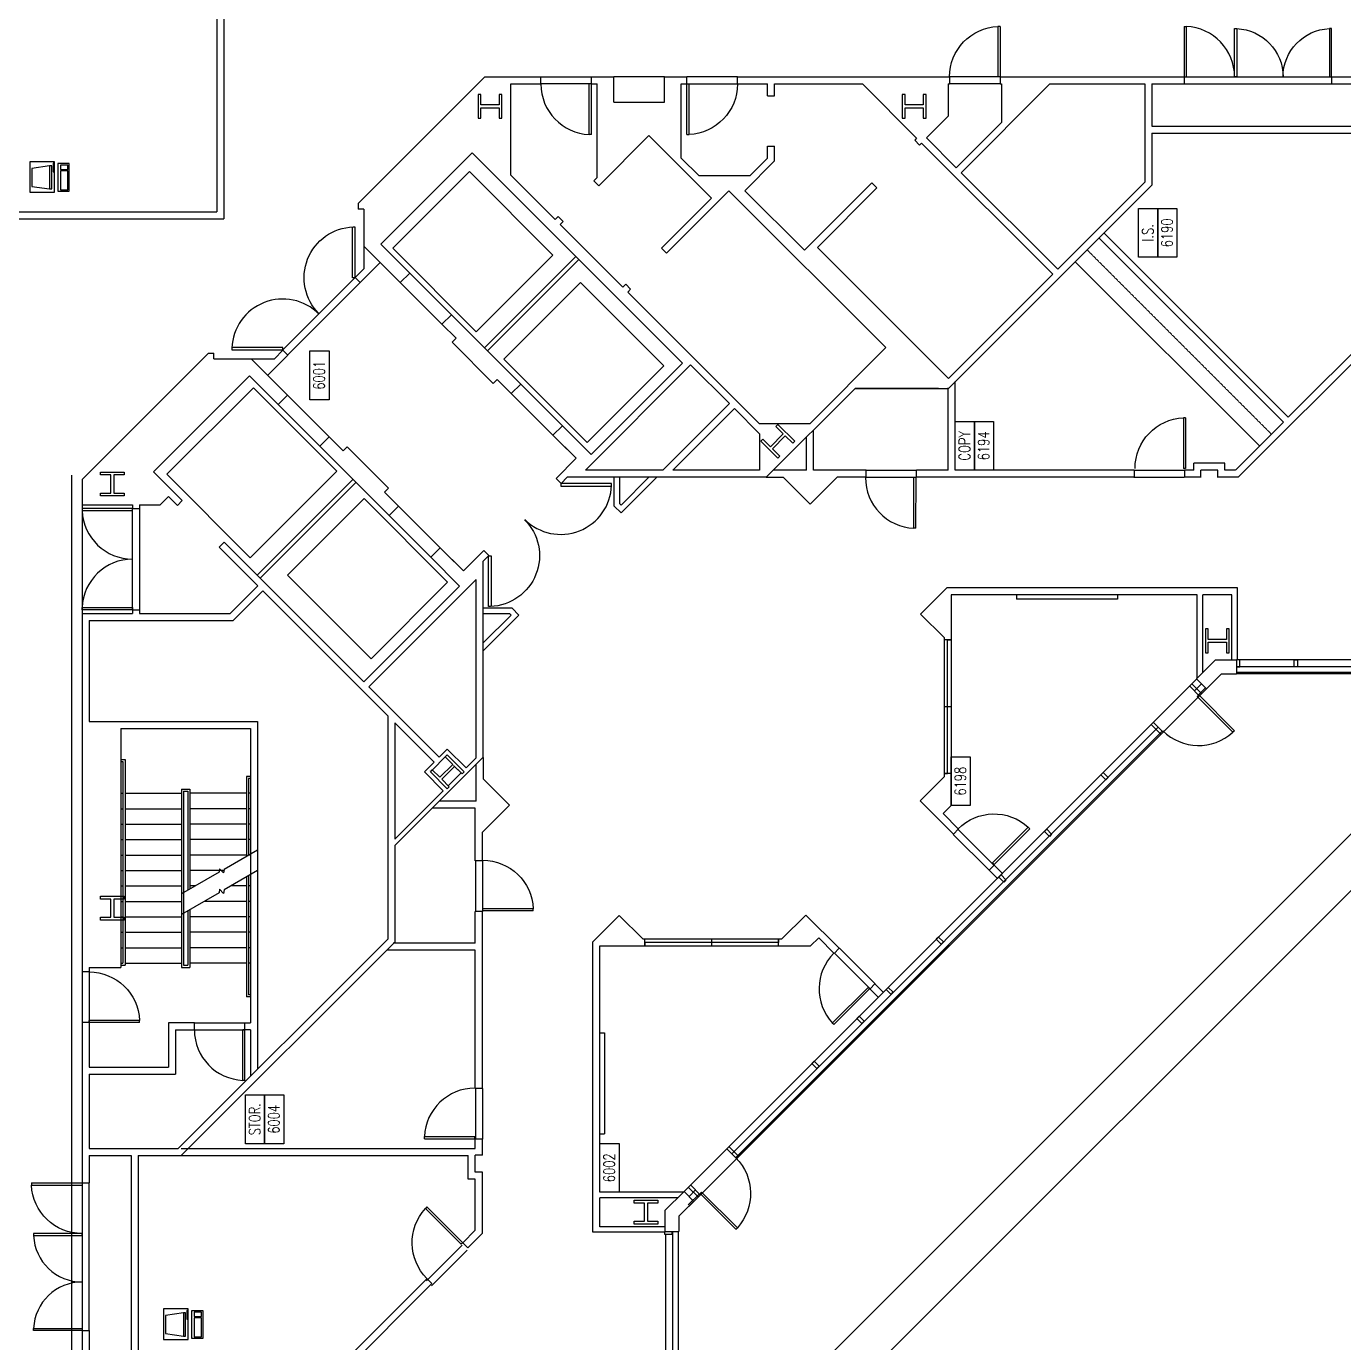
# Model space of a CAD drawing. Header units: millimetres. Extents: x 43 to 3711, y 1330 to 4598.
# Drawn here: x 516 to 1454, y 3137 to 4074 of the extents above; entities that cross this region are included whole.
import ezdxf
from ezdxf.enums import TextEntityAlignment as Align

# ---------------------------------------------------------------- set-up
doc = ezdxf.new("R2010")
doc.units = ezdxf.units.MM
doc.linetypes.add('HIDDEN', pattern=[0.375, 0.25, -0.125])
for name, color, linetype in [('CPU', 6, 'Continuous'), ('E-B-CORE', 8, 'Continuous'), ('E-B-ELEV', 8, 'Continuous'), ('E-B-FURR', 6, 'Continuous'), ('E-B-GLAZ', 8, 'Continuous'), ('E-B-MULL', 8, 'Continuous'), ('E-B-SHEL', 2, 'Continuous'), ('E-C-HEAD', 5, 'Continuous'), ('E-F-CASE', 4, 'Continuous'), ('E-F-DOOR', 3, 'Continuous'), ('E-F-STAIR', 8, 'Continuous'), ('E-S-COLM', 8, 'Continuous'), ('IDOORE', 2, 'Continuous'), ('IWALLE', 3, 'Continuous'), ('RMNUM', 40, 'Continuous')]:
    doc.layers.add(name, color=color, linetype=linetype)
doc.styles.add('ROMANS', font='romans', dxfattribs={"width": 0.75, "height": 8})

# ---------------------------------------------------------------- blocks, each defined once
blk = doc.blocks.new('DOOR')
for p, q in [((23.430248, -26.001126), (23.430248, -62.225809)), ((25.177282, -26.001126), (23.430248, -26.001126)), ((25.177282, -62.225809), (25.177282, -26.001126)), ((23.902282, -62.225809), (25.177282, -62.225809))]:
    blk.add_line(p, q)
blk.add_arc((25.177282, -26.001126), 36.224684, 135, 267.984193)
blk = doc.blocks.new('DR-36')
for p, q in [((0, 36), (0, 0)), ((0, 36), (1.5, 36)), ((1.5, 36), (1.5, 0)), ((0, 0), (1.5, 0))]:
    blk.add_line(p, q)
blk.add_arc((0, 0), 36, 0, 87.61406)
blk = doc.blocks.new('DR-69P')
for points in [[(1.5, 0), (0, 0), (0, 34.5), (1.5, 34.5)], [(67.5, 0), (69, 0), (69, 34.5), (67.5, 34.5)]]:
    blk.add_lwpolyline(points, close=True)
for centre, start, end in [((0, 0), 0, 87.51045), ((69, 0), 92.48955, 180)]:
    blk.add_arc(centre, 34.5, start, end)
blk = doc.blocks.new('DR-72P')
for points in [[(1.5, 0), (0, 0), (0, 36), (1.5, 36)], [(70.5, 0), (72, 0), (72, 36), (70.5, 36)]]:
    blk.add_lwpolyline(points, close=True)
for centre, start, end in [((0, 0), 0, 87.61406), ((72, 0), 92.38594, 180)]:
    blk.add_arc(centre, 36, start, end)
blk = doc.blocks.new('RMNUM')
at = {"layer": 'RMNUM'}
blk.add_lwpolyline([(-16.33354, 6.674702), (18.388073, 6.674702), (18.388073, -6.982766), (-16.33354, -6.982766), (-16.33354, 6.674702)], dxfattribs=at)
at = {"layer": 'RMNUM', "style": 'ROMANS', "width": 0.75}
blk.add_attdef('NUMBER', text='', height=8, dxfattribs=at).set_placement((1.027267, 0.114097), align=Align.MIDDLE_CENTER)
blk = doc.blocks.new('RECTANG')
for p, q in [((1, 1), (0, 1)), ((0, 1), (0, 0)), ((1, 0), (1, 1)), ((0, 0), (1, 0))]:
    blk.add_line(p, q)
blk = doc.blocks.new('IBMAT', base_point=(61, 306))
for p, q in [((75, 307), (75, 306)), ((81, 307), (75, 307)), ((81, 306), (81, 307))]:
    blk.add_line(p, q)
at = {"xscale": 21, "yscale": 17, "zscale": 21}
blk.add_blockref('RECTANG', (61, 306), dxfattribs=at)
blk = doc.blocks.new('KEYBOARD', base_point=(60, 294))
for p, xscale, yscale, zscale in [((60, 294), 19, 8, 19), ((61, 295), 13, 5, 13), ((75, 295), 3, 5, 3)]:
    blk.add_blockref('RECTANG', p, dxfattribs=dict(xscale=xscale, yscale=yscale, zscale=zscale))
blk = doc.blocks.new('COMPUTER')
for p, q in [((-6.64, 16.23), (-8.5, 3.5)), ((6.08, 16.23), (-6.64, 16.23)), ((8, 3.5), (6.08, 16.23)), ((-8.5, 3.5), (-8.5, 2.04)), ((8, 3.5), (-8.5, 3.5)), ((-8.5, 2.04), (8, 2.04)), ((8, 2.04), (8, 3.5))]:
    blk.add_line(p, q)
at = {"xscale": 1.033846153846154, "yscale": 1.033846153846154, "zscale": 1.033846153846154}
for name, p in [('IBMAT', (-10.86, 0)), ('KEYBOARD', (-10.05, -10.5))]:
    blk.add_blockref(name, p, dxfattribs=at)
blk = doc.blocks.new('A$C2AA66EEE')
at = {"layer": 'E-B-CORE'}
for p, q in [((1135.5, 2028.61), (1111, 2028.61)), ((1135.5, 2028.61), (1135.5, 2023.61)), ((1265, 2028.61), (1240.5, 2028.61)), ((1240.5, 2028.61), (1240.5, 2023.61)), ((1354.75, 2028.61), (1265, 2028.61)), ((1354.75, 2023.61), (1354.75, 2028.61)), ((1646.01, 2028.61), (1390.75, 2028.61)), ((1390.75, 2023.61), (1390.75, 2028.61)), ((1646.01, 2028.61), (1646.01, 1992.61)), ((1741.33, 2028.61), (1723.39, 2028.61)), ((1723.39, 2028.61), (1723.39, 1992.61)), ((1831.39, 1938.55), (1741.33, 2028.61)), ((1135.5, 2023.61), (1116, 2023.61)), ((1260, 2023.61), (1240.5, 2023.61)), ((1260, 2023.61), (1260, 1993.61)), ((1318, 2023.61), (1265, 2023.61)), ((1265, 2023.61), (1265, 1960.11)), ((1318, 2023.61), (1318, 1962)), ((1323, 2023.61), (1323, 1967)), ((1354.75, 2023.61), (1323, 2023.61)), ((1394, 2023.61), (1390.75, 2023.61)), ((1394, 2023.61), (1394, 2001)), ((1569.01, 2023.61), (1569.01, 1903.61)), ((1641.01, 2023.61), (1569.01, 2023.61)), ((1641.01, 2023.61), (1641.01, 1921.03)), ((1564.01, 2001), (1394, 2001)), ((1564.01, 2001), (1564.01, 1908.61)), ((1260, 1988.61), (1111, 1988.61)), ((1260, 1993.61), (1116, 1993.61)), ((1260, 1988.61), (1260, 1958.04)), ((1648.7, 1992.61), (1646.01, 1992.61)), ((1648.7, 1992.61), (1648.7, 1987.61)), ((1723.39, 1992.61), (1720.7, 1992.61)), ((1720.7, 1992.61), (1720.7, 1987.61)), ((1646.01, 1987.61), (1646.01, 1923.1)), ((1648.7, 1987.61), (1646.01, 1987.61)), ((1723.39, 1987.61), (1720.7, 1987.61)), ((1723.39, 1987.61), (1723.39, 1973)), ((1723.39, 1973), (1729.28, 1967.11)), ((1726.47, 1957.24), (1746.96, 1977.72)), ((1746.96, 1977.72), (1815.19, 1909.48)), ((1349.53, 1962), (1318, 1962)), ((1354.53, 1967), (1323, 1967)), ((1349.53, 1962), (1349.53, 1948.61)), ((1354.53, 1948.61), (1354.53, 1967)), ((1722.94, 1960.77), (1729.28, 1967.11)), ((1726.47, 1957.24), (1722.94, 1960.77)), ((1412.04, 1806), (1260, 1958.04)), ((1414.11, 1811), (1265, 1960.11)), ((1349.53, 1948.61), (1354.53, 1948.61)), ((1827.39, 1934.89), (1831.39, 1934.89)), ((1827.39, 1934.89), (1827.39, 1891.69)), ((1831.39, 1938.55), (1831.39, 1934.89)), ((1597.29, 1828.05), (1696.77, 1927.54)), ((1646.01, 1923.1), (1665.64, 1903.47)), ((1665.64, 1903.47), (1693.24, 1931.07)), ((1696.77, 1927.54), (1693.24, 1931.07)), ((1641.01, 1921.03), (1662.11, 1899.94)), ((1349.53, 1908.61), (1316.5, 1908.61)), ((1349.53, 1908.61), (1349.53, 1912.61)), ((1349.53, 1912.61), (1354.53, 1912.61)), ((1354.53, 1912.61), (1354.53, 1908.61)), ((1564.01, 1908.61), (1354.53, 1908.61)), ((1794.71, 1889), (1815.19, 1909.48)), ((1801.43, 1882.28), (1827.39, 1908.25)), ((1569.01, 1903.61), (1321.5, 1903.61)), ((1573.17, 1811), (1662.11, 1899.94)), ((1815.58, 1896.43), (1829.83, 1882.18)), ((1794.71, 1889), (1801.43, 1882.28)), ((1827.39, 1891.69), (1833.37, 1885.72)), ((1829.83, 1882.18), (1833.37, 1885.72)), ((1715.7, 1809.99), (1765.01, 1859.3)), ((1765.01, 1859.3), (1771.73, 1852.58)), ((1761.74, 1842.6), (1771.73, 1852.58)), ((1735.23, 1810.43), (1764.57, 1839.77)), ((1761.74, 1842.6), (1764.57, 1839.77)), ((1881.67, 1830.54), (1885.21, 1834.08)), ((1895.93, 1816.29), (1881.67, 1830.54)), ((1891.29, 1828), (1885.21, 1834.08)), ((1933.94, 1828), (1933.94, 1832)), ((1937.94, 1832), (1933.94, 1832)), ((2028, 1741.94), (1937.94, 1832)), ((1543.68, 1774.45), (1593.75, 1824.51)), ((1593.75, 1824.51), (1670.26, 1748)), ((1597.29, 1828.05), (1665.52, 1759.81)), ((1881.67, 1802.04), (1907.64, 1828)), ((1933.94, 1828), (1891.29, 1828)), ((1573.17, 1811), (1414.11, 1811)), ((1722.42, 1803.27), (1732.4, 1813.26)), ((1732.4, 1813.26), (1735.23, 1810.43)), ((1888.39, 1795.32), (1908.87, 1815.8)), ((1973.93, 1750.75), (1908.87, 1815.8)), ((1480.7, 1806), (1412.04, 1806)), ((1480.7, 1806), (1543.62, 1743)), ((1568.17, 1806), (1485.31, 1806)), ((1485.31, 1806), (1519.82, 1771.45)), ((1540.14, 1777.98), (1568.17, 1806)), ((1715.7, 1809.99), (1722.42, 1803.27)), ((1881.67, 1802.04), (1885.21, 1805.57)), ((1888.39, 1795.32), (1881.67, 1802.04)), ((1533.24, 1784.89), (1519.82, 1771.45)), ((1533.24, 1784.89), (1540.15, 1777.97)), ((1533.24, 1780.64), (1545.26, 1768.62)), ((1533.95, 1781.35), (1533.95, 1781.35)), ((1543.68, 1774.45), (1549.5, 1768.62)), ((1665.52, 1759.81), (1686, 1780.29)), ((1665.52, 1759.81), (1686, 1780.29)), ((1676.28, 1757.13), (1692.72, 1773.57)), ((1682.73, 1763.59), (1692.72, 1773.57)), ((1686, 1780.29), (1692.72, 1773.57)), ((1686, 1780.29), (1692.72, 1773.57)), ((1523.34, 1767.92), (1530.25, 1761.01)), ((1549.5, 1768.62), (1536.06, 1755.19)), ((1809.38, 1716.31), (1858.69, 1765.62)), ((1809.82, 1735.84), (1839.16, 1765.18)), ((1841.99, 1762.35), (1839.16, 1765.18)), ((1841.99, 1762.35), (1851.97, 1772.34)), ((1858.69, 1765.62), (1851.97, 1772.34)), ((1530.25, 1761.01), (1532.53, 1758.72)), ((1536.06, 1755.19), (1543.24, 1748)), ((1676.28, 1757.13), (1690.84, 1742.46)), ((1543.24, 1748), (1670.26, 1748)), ((1824.26, 1601.08), (1973.93, 1750.75)), ((1543.62, 1743), (1683.28, 1743)), ((1644.82, 1717.54), (1619.36, 1743)), ((1644.82, 1717.54), (1619.36, 1743)), ((1644.82, 1723.2), (1625.02, 1743)), ((1645.77, 1724.15), (1645.77, 1743)), ((1649.77, 1722.49), (1649.77, 1743)), ((1683.28, 1743), (1687.3, 1738.92)), ((1687.3, 1738.92), (1690.84, 1742.46)), ((1812.65, 1733.01), (1809.82, 1735.84)), ((2028, 1741.94), (2028, 1701.95)), ((1802.66, 1723.03), (1812.65, 1733.01)), ((1645.77, 1724.15), (1644.82, 1723.2)), ((1649.77, 1722.49), (1644.82, 1717.54)), ((1809.38, 1716.31), (1802.66, 1723.03)), ((1926.49, 1691.76), (1958.13, 1723.4)), ((1958.13, 1723.4), (2023, 1723.4)), ((2023, 1723.4), (2023, 1701.95)), ((2023, 1701.95), (2028, 1701.95)), ((1738.6, 1687.4), (1742.14, 1690.94)), ((1756.52, 1676.89), (1742.07, 1691.03)), ((1756.52, 1676.89), (1772.96, 1693.33)), ((1762.98, 1683.34), (1772.96, 1693.33)), ((1779.68, 1686.61), (1772.96, 1693.33)), ((1779.68, 1686.61), (1772.96, 1693.33)), ((1925.08, 1686.11), (1928.61, 1689.64)), ((1928.61, 1689.64), (1926.49, 1691.76)), ((1743, 1683.12), (1738.57, 1687.46)), ((1743, 1625.02), (1743, 1683.12)), ((1759.2, 1666.13), (1779.68, 1686.61)), ((1759.2, 1666.13), (1779.68, 1686.61)), ((1878.41, 1643.68), (1922.96, 1688.23)), ((1925.08, 1686.11), (1922.96, 1688.23)), ((1748, 1615.11), (1748, 1670.26)), ((1822.97, 1595.29), (1748, 1670.26)), ((1824.26, 1601.08), (1759.2, 1666.13)), ((1950.53, 1660.65), (1954.07, 1664.18)), ((1986.22, 1624.96), (1950.53, 1660.65)), ((1956.31, 1661.95), (1954.07, 1664.18)), ((1956.31, 1661.95), (2023, 1661.95)), ((2023, 1665.95), (2028, 1665.95)), ((2023, 1665.95), (2023, 1661.95)), ((2028, 1665.95), (2028, 1649.95)), ((1722.49, 1649.77), (1717.54, 1644.82)), ((1743, 1619.36), (1717.54, 1644.82)), ((1743, 1619.36), (1717.54, 1644.82)), ((1722.49, 1649.77), (1743, 1649.77)), ((1724.15, 1645.77), (1723.2, 1644.82)), ((1743, 1625.02), (1723.2, 1644.82)), ((1724.15, 1645.77), (1743, 1645.77)), ((1876.99, 1638.02), (1880.53, 1641.56)), ((1880.53, 1641.56), (1878.41, 1643.68)), ((2010, 1649.95), (2010, 1613.95)), ((2010, 1649.95), (2028, 1649.95)), ((1743, 1541.5), (1743, 1640.72)), ((1781.07, 1546.34), (1874.87, 1640.14)), ((1876.99, 1638.02), (1874.87, 1640.14)), ((1986.22, 1624.96), (1941.68, 1580.41)), ((1743, 1612.45), (1743, 1619.36)), ((1795.39, 1567.71), (1748, 1615.11)), ((1902.45, 1612.57), (1905.99, 1616.1)), ((1941.68, 1580.41), (1905.99, 1616.1)), ((2010, 1613.95), (2028, 1613.95)), ((2028, 1613.95), (2028, 1597.95)), ((1743, 1541.5), (1743, 1605.38)), ((1791.86, 1564.18), (1748, 1608.04)), ((1748, 1546.34), (1748, 1608.04)), ((1947, 1568.02), (1902.45, 1612.57)), ((1795.39, 1567.71), (1822.97, 1595.29)), ((1970.28, 1601.95), (1957.55, 1589.22)), ((1970.28, 1601.95), (2023, 1601.95)), ((2023, 1601.95), (2023, 1597.95)), ((2023, 1597.95), (2028, 1597.95)), ((1957.55, 1553.22), (1957.55, 1589.22)), ((1835.28, 1456.3), (1947, 1568.02)), ((1774.02, 1546.34), (1791.86, 1564.18)), ((2023, 1561.95), (2028, 1561.95)), ((2023, 1561.95), (2023, 1540.49)), ((2028, 1561.95), (2028, 1411)), ((1904.57, 1514.28), (1947, 1556.7)), ((1968.21, 1535.49), (1947, 1556.7)), ((1970.28, 1540.49), (1957.55, 1553.22)), ((1806.28, 1478.22), (1743, 1541.5)), ((1774.02, 1546.34), (1748, 1546.34)), ((1781.07, 1510.5), (1781.07, 1546.34)), ((1970.28, 1540.49), (1978.64, 1540.49)), ((1978.64, 1540.49), (1978.64, 1535.49)), ((2014.64, 1540.49), (2014.64, 1535.49)), ((2014.64, 1540.49), (2023, 1540.49)), ((1968.21, 1535.49), (1978.64, 1535.49)), ((2014.64, 1535.49), (2023, 1535.49)), ((2023, 1535.49), (2023, 1472.9)), ((1835.28, 1456.3), (1781.07, 1510.5)), ((1952.66, 1466.19), (1904.57, 1514.28)), ((1813.36, 1411.75), (1906.69, 1505.09)), ((1949.12, 1462.66), (1906.69, 1505.09)), ((1806.28, 1418.82), (1806.28, 1478.22)), ((1806.28, 1478.22), (1806.28, 1411.75)), ((1984.48, 1434.38), (2023, 1472.9)), ((1949.12, 1462.66), (1952.66, 1466.19)), ((1979.53, 1432.25), (1983.06, 1435.79)), ((1984.48, 1434.38), (1983.06, 1435.79)), ((1887.6, 1337.5), (1980.94, 1430.84)), ((1963.37, 1406.2), (1984.59, 1427.41)), ((1980.94, 1430.84), (1979.53, 1432.25)), ((1984.59, 1427.41), (2000, 1412)), ((1951.03, 1267), (1806.28, 1411.75)), ((1887.6, 1337.5), (1813.36, 1411.75)), ((2023, 1412), (2000, 1412)), ((2023, 1412), (2023, 1411)), ((2028, 1411), (2023, 1411)), ((1891.14, 1333.97), (1959.84, 1402.67)), ((1959.84, 1402.67), (2023, 1339.5)), ((1963.37, 1406.2), (1995.57, 1374)), ((2023, 1374), (1995.57, 1374)), ((2023, 1375), (2023, 1374)), ((2028, 1375), (2023, 1375)), ((2028, 1375), (2028, 1244)), ((1953.1, 1272), (1891.14, 1333.97)), ((2023, 1339.5), (2023, 1272)), ((1988, 1267), (1951.03, 1267)), ((2023, 1272), (1953.1, 1272)), ((1988, 1267), (1988, 1111)), ((1993, 1267), (1993, 1116)), ((2023, 1267), (1993, 1267)), ((2023, 1267), (2023, 1244)), ((2028, 1244), (2023, 1244)), ((2023, 1139), (2023, 1116)), ((2028, 1139), (2023, 1139)), ((2028, 1139), (2028, 1111))]:
    blk.add_line(p, q, dxfattribs=at)
at = {"layer": 'E-B-ELEV'}
for p, q in [((1739.29, 1833.58), (1671.06, 1901.82)), ((1741.42, 1835.71), (1673.18, 1903.94)), ((1832.97, 1739.9), (1898.03, 1674.85)), ((1835.1, 1742.03), (1900.15, 1676.97))]:
    blk.add_line(p, q, dxfattribs=at)
for points in [[(1685.67, 1908.9), (1747.31, 1847.26), (1806.71, 1906.66), (1745.07, 1968.29)], [(1613.78, 1822.86), (1673.18, 1882.26), (1727.75, 1827.69), (1668.35, 1768.3)], [(1901.22, 1693.36), (1846.65, 1747.92), (1906.05, 1807.32), (1960.61, 1752.75)], [(1822.25, 1614.39), (1881.65, 1673.79), (1827.08, 1728.36), (1767.69, 1668.96)]]:
    blk.add_lwpolyline(points, close=True, dxfattribs=at)
at = {"layer": 'E-B-FURR'}
for p, q in [((1927.09, 2105.7), (1927.09, 1927.7)), ((1932.09, 2105.7), (1932.09, 1932.7)), ((1260, 1958.04), (1260, 1753.61)), ((1265, 1958.04), (1265, 1748.61)), ((2093.09, 1932.7), (1932.09, 1932.7)), ((2117.09, 1927.7), (1927.09, 1927.7)), ((1062.39, 1886.02), (1168.93, 1779.48)), ((1067.39, 1888.09), (1172.48, 1783)), ((1406.31, 1748.61), (1406.31, 1811.73)), ((1411.31, 1748.61), (1411.31, 1807.2)), ((1172.6, 1783.13), (1168.93, 1779.48)), ((1507.31, 1748.61), (1507.31, 1779.36)), ((1512.31, 1748.08), (1512.31, 1774.35)), ((1197.97, 1757.59), (1194.38, 1754.02)), ((1194.38, 1754.02), (1204.8, 1743.61)), ((1197.93, 1757.55), (1206.87, 1748.61)), ((1206.88, 1748.61), (1243.25, 1748.61)), ((1243.25, 1753.61), (1260, 1753.61)), ((1243.25, 1748.61), (1243.25, 1753.61)), ((1248.25, 1743.49), (1248.25, 1748.61)), ((1248.25, 1748.61), (1260.25, 1748.61)), ((1260.25, 1743.49), (1260.25, 1748.61)), ((1265, 1748.61), (1271.88, 1748.61)), ((1271.88, 1748.82), (1271.88, 1743.61)), ((1307.98, 1748.82), (1307.98, 1743.61)), ((1307.98, 1748.61), (1406.31, 1748.61)), ((1411.31, 1748.61), (1433.77, 1748.61)), ((1433.77, 1743.31), (1433.77, 1748.61)), ((1469.77, 1743.31), (1469.77, 1748.61)), ((1469.77, 1748.61), (1507.31, 1748.61)), ((1512.31, 1748.08), (1538.55, 1748.08)), ((1204.81, 1743.61), (1248.25, 1743.61)), ((1260.25, 1743.61), (1271.88, 1743.61)), ((1307.98, 1743.61), (1433.77, 1743.61)), ((1469.77, 1743.61), (1490.28, 1743.61)), ((1490.28, 1743.61), (1509.5, 1724.39)), ((1509.5, 1724.39), (1528.19, 1743.08)), ((1543.54, 1743.08), (1528.19, 1743.08)), ((1205.39, 1613.63), (1205.39, 1664.85)), ((1205.39, 1664.85), (1412.31, 1664.85)), ((1412.31, 1664.85), (1430.98, 1646.18)), ((1209.39, 1613.63), (1209.39, 1659.85)), ((1209.39, 1659.85), (1229.97, 1659.85)), ((1229.97, 1604.57), (1229.97, 1659.85)), ((1233.97, 1600.57), (1233.97, 1659.85)), ((1233.97, 1659.85), (1409.25, 1659.85)), ((1275.42, 1659.58), (1275.42, 1656.58)), ((1347.42, 1656.58), (1275.42, 1656.58)), ((1347.42, 1659.58), (1347.42, 1656.58)), ((1409.25, 1659.85), (1409.25, 1509.85)), ((1414.25, 1629.44), (1430.98, 1646.18)), ((1414.25, 1629.44), (1414.25, 1530.37)), ((755, 1613), (1203.73, 1613)), ((1234.38, 1599.86), (1599.17, 1235.07)), ((1743, 1541.5), (1743, 1529.38)), ((1414.25, 1530.37), (1431.21, 1513.34)), ((1723.76, 1510.13), (1743, 1529.38)), ((1748, 1512.92), (1748, 1536.5)), ((1431.21, 1513.34), (1407.58, 1489.59)), ((1743, 1490.89), (1723.76, 1510.13)), ((1748, 1512.92), (1771.58, 1512.92)), ((1414.98, 1504.12), (1404.01, 1493.1)), ((1409.25, 1509.85), (1414.98, 1504.12)), ((1748, 1470.38), (1748, 1507.92)), ((1748, 1507.92), (1776.58, 1507.92)), ((1403.89, 1493.22), (1407.58, 1489.59)), ((1743, 1470.38), (1743, 1490.89)), ((1378.5, 1467.44), (1372.67, 1461.58)), ((1382.19, 1464.07), (1376.2, 1458.05)), ((1378.64, 1467.56), (1382.19, 1464.07)), ((1742.7, 1470.38), (1748, 1470.38)), ((1512.71, 1431.84), (1488.96, 1408.21)), ((1529.74, 1414.88), (1512.71, 1431.84)), ((1527.86, 1416.75), (1512.71, 1431.84)), ((1628.81, 1414.88), (1645.55, 1431.61)), ((1664.22, 1412.94), (1645.55, 1431.61)), ((1742.7, 1434.38), (1748, 1434.38)), ((1743, 1279.61), (1743, 1434.38)), ((1748, 1411.92), (1748, 1434.38)), ((1492.59, 1404.53), (1488.96, 1408.21)), ((1503.49, 1415.61), (1492.47, 1404.65)), ((1509.22, 1409.88), (1503.49, 1415.61)), ((1659.22, 1409.88), (1509.22, 1409.88)), ((1628.81, 1414.88), (1529.74, 1414.88)), ((1659.22, 1234.6), (1659.22, 1409.88)), ((1664.22, 1206.02), (1664.22, 1412.94)), ((1748, 1411.92), (1806.59, 1411.92)), ((1748, 1279.61), (1748, 1406.92)), ((1748, 1406.92), (1811.12, 1406.92)), ((1463.28, 1382.73), (1457.32, 1376.75)), ((1466.84, 1379.24), (1460.85, 1373.22)), ((1463.28, 1382.73), (1466.84, 1379.24)), ((1460.89, 1373.31), (1457.41, 1376.86)), ((1656.22, 1291.34), (1656.22, 1363.34)), ((1659.22, 1363.34), (1656.22, 1363.34)), ((1782.17, 1173.31), (1913.44, 1304.59)), ((1785.7, 1169.78), (1916.98, 1301.05)), ((1659.22, 1291.34), (1656.22, 1291.34)), ((1748.21, 1279.61), (1743, 1279.61)), ((1743, 1231.97), (1743, 1243.61)), ((1748.21, 1243.61), (1743, 1243.61)), ((1748, 1236.97), (1748, 1243.61)), ((1599.94, 1234.6), (1659.22, 1234.6)), ((1603.94, 1230.6), (1659.22, 1230.6)), ((1659.22, 1210.02), (1659.22, 1230.6)), ((1742.88, 1231.97), (1748, 1231.97)), ((1748, 1236.97), (1753, 1236.97)), ((1748, 1219.97), (1748, 1231.97)), ((1753, 1214.97), (1753, 1236.97)), ((1742.88, 1219.97), (1748, 1219.97)), ((1743, 1205.42), (1743, 1219.97)), ((1613, 1210.02), (1659.22, 1210.02)), ((1748, 1207.49), (1748, 1214.97)), ((1748, 1214.97), (1753, 1214.97)), ((1613, 1206.02), (1664.22, 1206.02)), ((1613, 755), (1613, 1204.36)), ((1885.41, 1063), (1743, 1205.41)), ((1782.17, 1173.31), (1748, 1207.48)), ((1887.48, 1068), (1785.7, 1169.78))]:
    blk.add_line(p, q, dxfattribs=at)
at = {"layer": 'E-B-GLAZ'}
for p, q in [((755, 1608), (1206, 1608)), ((755, 1604), (1206, 1604)), ((1232.02, 1588.34), (1223.82, 1596.54)), ((1232.73, 1589.04), (1224.82, 1596.95)), ((1237.38, 1596.87), (1230.33, 1589.81)), ((1235.56, 1591.87), (1230.96, 1596.47)), ((1238.97, 1595.28), (1231.91, 1588.22)), ((1409.25, 1580.25), (1414.25, 1580.25)), ((1264.75, 1569.49), (1257.76, 1562.49)), ((1266.34, 1567.9), (1259.34, 1560.9)), ((1561.63, 1258.73), (1257.81, 1562.55)), ((1562.34, 1259.43), (1258.52, 1563.25)), ((1565.17, 1262.26), (1261.35, 1566.08)), ((1579.62, 1409.88), (1579.62, 1414.88)), ((1566.87, 1267.38), (1559.75, 1260.25)), ((1568.46, 1265.79), (1561.33, 1258.66)), ((1594.24, 1240), (1587.18, 1232.92)), ((1595.83, 1238.41), (1588.76, 1231.34)), ((1603, 1217.36), (1587.32, 1233.04)), ((1593.02, 1228.75), (1588.03, 1233.74)), ((1595.84, 1231.59), (1590.86, 1236.57)), ((1603, 755), (1603, 1206.64)), ((1604, 755), (1604, 1206.64)), ((1608, 755), (1608, 1206.64))]:
    blk.add_line(p, q, dxfattribs=at)
for points in [[(1409.32, 1532.67), (1414.32, 1532.67), (1411.68, 1532.67), (1411.68, 1627.83), (1409.32, 1627.83), (1414.32, 1627.83)], [(1532.04, 1409.95), (1532.04, 1414.95), (1532.04, 1412.31), (1627.2, 1412.31), (1627.2, 1409.95), (1627.2, 1414.95)]]:
    blk.add_lwpolyline(points, dxfattribs=at)
at = {"layer": 'E-B-MULL'}
for points in [[(1203.73, 1608.63), (1203.73, 1613.63), (1205.98, 1613.63), (1205.98, 1608.63)], [(1323.65, 1503.78), (1327.19, 1507.32), (1325.59, 1508.91), (1322.06, 1505.37)], [(1355.67, 1471.82), (1359.2, 1475.35), (1357.61, 1476.94), (1354.08, 1473.41)], [(1376.26, 1451.06), (1379.79, 1454.6), (1378.2, 1456.19), (1374.66, 1452.65)], [(1412.1, 1415.33), (1415.64, 1418.87), (1414.05, 1420.46), (1410.51, 1416.93)], [(1454.67, 1372.39), (1458.2, 1375.92), (1459.79, 1374.33), (1456.26, 1370.8)], [(1487.31, 1339.86), (1490.85, 1343.4), (1492.44, 1341.8), (1488.9, 1338.27)], [(1527.56, 1299.61), (1531.1, 1303.14), (1532.69, 1301.55), (1529.15, 1298.02)], [(1608, 1204.36), (1613, 1204.36), (1613, 1206.61), (1608, 1206.61)], [(1608, 1165.58), (1613, 1165.58), (1613, 1163.33), (1608, 1163.33)]]:
    blk.add_lwpolyline(points, close=True, dxfattribs=at)
at = {"layer": 'E-B-SHEL'}
for p, q in [((1206, 1613.63), (1206, 1603.63)), ((1220.9, 1613.63), (1206, 1613.63)), ((1234.53, 1600.01), (1220.9, 1613.63)), ((1216.76, 1603.63), (1206, 1603.63)), ((1227.43, 1592.97), (1216.76, 1603.63)), ((1234.53, 1600.01), (1227.41, 1592.95)), ((1493, 1081), (1081, 1493)), ((1493.02, 1121), (1121, 1493.02)), ((1599.38, 1235.16), (1592.32, 1228.04)), ((1599.38, 1235.16), (1613, 1221.53)), ((1592.34, 1228.06), (1603, 1217.39)), ((1613, 1221.53), (1613, 1206.64)), ((1603, 1217.39), (1603, 1206.64)), ((1613, 1206.64), (1603, 1206.64))]:
    blk.add_line(p, q, dxfattribs=at)
at = {"layer": 'E-C-HEAD'}
for p, q in [((1744.43, 2036.11), (1055.5, 2036.11)), ((1240.5, 2028.61), (1135.5, 2028.61)), ((1390.75, 2028.61), (1354.75, 2028.61)), ((1723.39, 2028.61), (1646.01, 2028.61)), ((1135.5, 2023.61), (1240.5, 2023.61)), ((1390.75, 2023.61), (1354.75, 2023.61)), ((1648.7, 1992.61), (1720.7, 1992.61)), ((1720.7, 1987.61), (1648.7, 1987.61)), ((1349.53, 1948.61), (1349.53, 1912.61)), ((1354.53, 1948.61), (1354.53, 1912.61)), ((1765.01, 1859.3), (1794.71, 1889)), ((1885.21, 1834.08), (1833.47, 1885.82)), ((1771.73, 1852.58), (1801.43, 1882.28)), ((1881.68, 1830.54), (1829.94, 1882.28)), ((1715.7, 1809.99), (1686, 1780.29)), ((1722.42, 1803.27), (1692.72, 1773.57)), ((1881.67, 1802.04), (1851.97, 1772.34)), ((1888.39, 1795.32), (1858.69, 1765.62)), ((1196.27, 1757.97), (1170.81, 1783.43)), ((1192.73, 1754.44), (1167.28, 1779.89)), ((1307.76, 1748.4), (1271.76, 1748.4)), ((1469.72, 1748.4), (1433.72, 1748.4)), ((1307.76, 1743.4), (1271.76, 1743.4)), ((1469.72, 1743.4), (1433.72, 1743.4)), ((1772.96, 1693.33), (1802.66, 1723.03)), ((1779.68, 1686.61), (1809.38, 1716.31)), ((2023, 1665.95), (2023, 1701.95)), ((2028, 1701.95), (2028, 1665.95)), ((2028, 1613.95), (2028, 1649.95)), ((2023, 1597.95), (2023, 1561.95)), ((2028, 1561.95), (2028, 1597.95)), ((1226.9, 1593.58), (1591.69, 1228.79)), ((1378.71, 1467.49), (1404.23, 1492.88)), ((1382.24, 1463.95), (1407.76, 1489.34)), ((1742.99, 1470.38), (1743, 1434.38)), ((1747.99, 1470.38), (1748, 1434.38)), ((1463.32, 1382.87), (1488.71, 1408.39)), ((2023, 1375), (2023, 1411)), ((2028, 1375), (2028, 1411)), ((1466.86, 1379.34), (1492.25, 1404.86)), ((1743.06, 1279.81), (1743.07, 1243.81)), ((1748.06, 1279.81), (1748.07, 1243.81)), ((2023, 1244), (2023, 1139)), ((2028, 1244), (2028, 1139))]:
    blk.add_line(p, q, dxfattribs=at)
at = {"layer": 'E-F-CASE'}
blk.add_line((1765.27, 1190.35), (1896.47, 1321.56), dxfattribs=at)
at = {"layer": 'E-F-CASE', "linetype": 'HIDDEN'}
blk.add_line((1773.75, 1181.87), (1904.96, 1313.07), dxfattribs=at)
at = {"layer": 'E-F-STAIR'}
for p, q in [((1395.5, 2001), (1395.5, 1998)), ((1542, 1998), (1395.5, 1998)), ((1397, 2001), (1397, 1999.5)), ((1540.5, 1999.5), (1397, 1999.5)), ((1397, 1998), (1397, 1957.81)), ((1408, 2001), (1408, 1999.5)), ((1408, 1998), (1408, 1957.81)), ((1419, 2001), (1419, 1999.5)), ((1419, 1998), (1419, 1957.81)), ((1430, 2001), (1430, 1999.5)), ((1430, 1998), (1430, 1957.81)), ((1441, 2001), (1441, 1999.5)), ((1441, 1998), (1441, 1957.81)), ((1452, 2001), (1452, 1999.5)), ((1452, 1998), (1452, 1957.81)), ((1463, 2001), (1463, 1999.5)), ((1463, 1998), (1463, 1957.81)), ((1474, 2001), (1474, 1999.5)), ((1474, 1998), (1474, 1957.81)), ((1485, 2001), (1485, 1999.5)), ((1485, 1998), (1485, 1957.81)), ((1496, 2001), (1496, 1999.5)), ((1496, 1998), (1496, 1957.81)), ((1507, 2001), (1507, 1999.5)), ((1507, 1998), (1507, 1957.81)), ((1518, 2001), (1518, 1999.5)), ((1518, 1998), (1518, 1957.81)), ((1540.5, 2001), (1540.5, 1999.5)), ((1542, 2001), (1542, 1998)), ((1521, 1957.81), (1394, 1957.81)), ((1394, 1957.81), (1394, 1951.81)), ((1435.1, 1951.81), (1394, 1951.81)), ((1519.5, 1956.31), (1395.5, 1956.31)), ((1395.5, 1956.31), (1395.5, 1953.31)), ((1434.24, 1953.31), (1395.5, 1953.31)), ((1397, 1911.61), (1397, 1951.81)), ((1408, 1911.61), (1408, 1951.81)), ((1419, 1911.61), (1419, 1951.81)), ((1430, 1911.61), (1430, 1951.81)), ((1519.5, 1953.31), (1448.87, 1953.31)), ((1521, 1951.81), (1449.74, 1951.81)), ((1452, 1947.89), (1452, 1951.81)), ((1463, 1927.58), (1463, 1951.81)), ((1474, 1911.61), (1474, 1951.81)), ((1485, 1911.61), (1485, 1951.81)), ((1496, 1911.61), (1496, 1951.81)), ((1507, 1911.61), (1507, 1951.81)), ((1518, 1911.61), (1518, 1951.81)), ((1519.5, 1956.31), (1519.5, 1953.31)), ((1521, 1957.81), (1521, 1951.81)), ((1441, 1911.61), (1441, 1941.59)), ((1452, 1911.61), (1452, 1922.54)), ((1458.31, 1911.61), (1373, 1911.61)), ((1373, 1908.61), (1373, 1911.61)), ((1459.17, 1910.11), (1374.5, 1910.11)), ((1374.5, 1908.61), (1374.5, 1910.11)), ((1397, 1908.61), (1397, 1910.11)), ((1408, 1908.61), (1408, 1910.11)), ((1419, 1908.61), (1419, 1910.11)), ((1430, 1908.61), (1430, 1910.11)), ((1441, 1908.61), (1441, 1910.11)), ((1452, 1908.61), (1452, 1910.11)), ((1530, 1911.61), (1472.95, 1911.61)), ((1528.5, 1910.11), (1473.81, 1910.11)), ((1474, 1908.61), (1474, 1910.11)), ((1485, 1908.61), (1485, 1910.11)), ((1496, 1908.61), (1496, 1910.11)), ((1507, 1908.61), (1507, 1910.11)), ((1518, 1908.61), (1518, 1910.11)), ((1528.5, 1908.61), (1528.5, 1910.11)), ((1530, 1908.61), (1530, 1911.61))]:
    blk.add_line(p, q, dxfattribs=at)
for points in [[(1462.93, 1903.61), (1449.15, 1927.48), (1446.65, 1927.81), (1449.58, 1930.73), (1447.08, 1931.06), (1431.64, 1957.81)], [(1477.57, 1903.61), (1463.79, 1927.48), (1461.29, 1927.81), (1464.21, 1930.73), (1461.72, 1931.06), (1446.28, 1957.81)]]:
    blk.add_lwpolyline(points, dxfattribs=at)
at = {"layer": 'E-S-COLM'}
for p, q in [((1537.84, 1764.03), (1532.53, 1758.73)), ((1533.95, 1757.31), (1533.94, 1757.31))]:
    blk.add_line(p, q, dxfattribs=at)
for points in [[(1442.66, 2015.55), (1444.66, 2015.55), (1444.66, 1998.55), (1442.66, 1998.55), (1442.66, 2006.05), (1429.66, 2006.05), (1429.66, 1998.55), (1427.66, 1998.55), (1427.66, 2015.55), (1429.66, 2015.55), (1429.66, 2008.05), (1442.66, 2008.05)], [(1744.66, 2015.55), (1746.66, 2015.55), (1746.66, 1998.55), (1744.66, 1998.55), (1744.66, 2006.05), (1731.66, 2006.05), (1731.66, 1998.55), (1729.66, 1998.55), (1729.66, 2015.55), (1731.66, 2015.55), (1731.66, 2008.05), (1744.66, 2008.05)], [(1522.63, 1767.21), (1521.22, 1768.62), (1533.24, 1780.64), (1534.65, 1779.23), (1529.35, 1773.93), (1538.54, 1764.73), (1543.85, 1770.04), (1545.26, 1768.62), (1533.24, 1756.6), (1531.83, 1758.02), (1537.13, 1763.32), (1527.94, 1772.51)], [(2015.55, 1744.66), (2015.55, 1746.66), (1998.55, 1746.66), (1998.55, 1744.66), (2006.05, 1744.66), (2006.05, 1731.66), (1998.55, 1731.66), (1998.55, 1729.66), (2015.55, 1729.66), (2015.55, 1731.66), (2008.05, 1731.66), (2008.05, 1744.66)], [(1226.2, 1635.63), (1228.2, 1635.63), (1228.2, 1618.63), (1226.2, 1618.63), (1226.2, 1626.13), (1213.2, 1626.13), (1213.2, 1618.63), (1211.2, 1618.63), (1211.2, 1635.63), (1213.2, 1635.63), (1213.2, 1628.13), (1226.2, 1628.13)], [(1767.21, 1522.63), (1768.62, 1521.22), (1780.64, 1533.24), (1779.23, 1534.65), (1773.93, 1529.35), (1764.73, 1538.54), (1770.04, 1543.85), (1768.62, 1545.26), (1756.6, 1533.24), (1758.02, 1531.83), (1763.32, 1537.13), (1772.51, 1527.94)], [(2015.55, 1442.66), (2015.55, 1444.66), (1998.55, 1444.66), (1998.55, 1442.66), (2006.05, 1442.66), (2006.05, 1429.66), (1998.55, 1429.66), (1998.55, 1427.66), (2015.55, 1427.66), (2015.55, 1429.66), (2008.05, 1429.66), (2008.05, 1442.66)], [(1635, 1226.83), (1635, 1228.83), (1618, 1228.83), (1618, 1226.83), (1625.5, 1226.83), (1625.5, 1213.83), (1618, 1213.83), (1618, 1211.83), (1635, 1211.83), (1635, 1213.83), (1627.5, 1213.83), (1627.5, 1226.83)]]:
    blk.add_lwpolyline(points, close=True, dxfattribs=at)
at = {"layer": 'IWALLE'}
for p, q in [((2028, 1741.94), (1937.94, 1832)), ((1552.19, 1748), (1635.12, 1748))]:
    blk.add_line(p, q, dxfattribs=at)
for p, values in [((1284.8, 1905.59), {'NUMBER': 'STOR.'}), ((1284.8, 1891.93), {'NUMBER': '6004'}), ((1814.56, 1859.74), {'NUMBER': '6001'}), ((1250.3, 1653.18), {'NUMBER': '6002'}), ((1525.55, 1403.2), {'NUMBER': '6198'}), ((1764.33, 1400.24), {'NUMBER': 'COPY'}), ((1764.33, 1386.58), {'NUMBER': '6194'}), ((1916.02, 1269.69), {'NUMBER': 'I.S.'}), ((1916.02, 1256.04), {'NUMBER': '6190'})]:
    blk.add_blockref('RMNUM', p).add_auto_attribs(values)
at = {"layer": 'CPU', "lineweight": -3}
for p in [(1956.76, 2048.19), (1139.96, 1952.99)]:
    blk.add_blockref('COMPUTER', p, dxfattribs=at)
at = {"layer": 'E-F-DOOR', "xscale": -1}
blk.add_blockref('DR-36', (1240.5, 2028.61), dxfattribs=at)
at = {"layer": 'E-F-DOOR'}
for name, p in [('DR-69P', (1135.5, 2028.61)), ('DR-72P', (1648.7, 1992.61))]:
    blk.add_blockref(name, p, dxfattribs=at)
at = {"layer": 'E-F-DOOR', "xscale": -1}
for name, p, rotation in [('DR-36', (1354.75, 2023.61), 180), ('DR-36', (1197.97, 1757.59), 315.018962), ('DR-36', (1434.23, 1743.31), 180.018962), ('DR-36', (2023, 1597.95), 90), ('DR-36', (1232.94, 1588.59), 135.0983900000001), ('DR-36', (2028, 1375), 270), ('DR-36', (1467.27, 1379.31), 225.018962), ('DR-36', (1749.33, 1242.9), 270.018962), ('DR-69P', (2028, 1139), 270)]:
    blk.add_blockref(name, p, dxfattribs=dict(at, rotation=rotation))
at = {"layer": 'E-F-DOOR'}
for p, rotation in [((1349.53, 1912.61), 90), ((1272, 1748.88), 359.981038), ((2023, 1665.95), 90), ((1378.68, 1467.9), 44.98103799999999), ((1742.7, 1434.84), 89.981038), ((1587.96, 1233.58), 134.90161), ((2028, 1244), 270)]:
    blk.add_blockref('DR-36', p, dxfattribs=dict(at, rotation=rotation))
at = {"layer": 'IDOORE', "rotation": 180}
blk.add_blockref('DOOR', (1858.86, 1859.66), dxfattribs=at)
at = {"layer": 'IDOORE', "xscale": -1}
for p, rotation in [((1859.03, 1859.49), 90), ((1713.15, 1713.96), 270)]:
    blk.add_blockref('DOOR', p, dxfattribs=dict(at, rotation=rotation))
at = {"layer": 'IDOORE'}
blk.add_blockref('DOOR', (1713.33, 1713.78), dxfattribs=at)

msp = doc.modelspace()

# ---------------------------------------------------------------- block references
at = {"rotation": 90}
msp.add_blockref('A$C2AA66EEE', (2584.251, 2009.724), dxfattribs=at)

doc.saveas('drawing.dxf')
